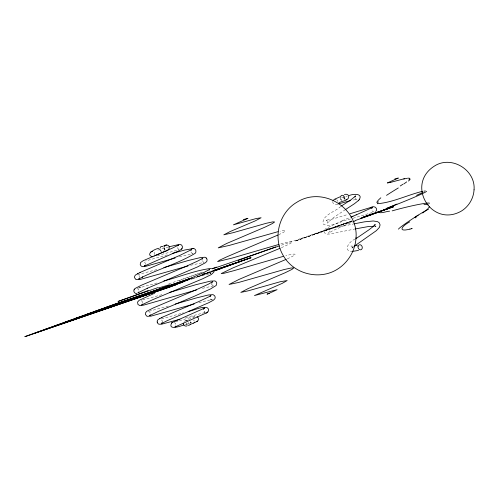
<?xml version="1.0" encoding="UTF-8"?>
<svg xmlns="http://www.w3.org/2000/svg" width="499" height="499" viewBox="0 0 499 499"><rect width="100%" height="100%" fill="white"/><g stroke="black" fill="none" stroke-linecap="round" stroke-linejoin="round"><path stroke-width="0.37" stroke-dasharray="2.5 1.87" d="M190.45 323.078L190.443 322.984A2.607 2.096 71.2 0 0 190.175 321.811M142.62 303.236L142.383 301.764L141.336 300.641L141.747 300.934M332.739 201.471C332.403 204.571 336.42 205.164 338.515 203.879M145.321 264.464L145.159 262.967L144.043 261.763M154.871 254.577L154.671 253.105L153.642 251.945M162.294 322.117L162.163 320.601L160.846 319.41M343.636 196.512L343.867 198.009L344.896 199.126M139.608 277.787L139.265 275.81L137.643 274.668M345.002 198.328L344.634 196.512M344.928 198.664L344.416 199.606M164.003 250.617L164.539 248.964L165.93 250.124M193.799 317.507L194.529 316.828L193.207 317.539M354.29 246.188L351.745 248.789L352.263 246.961L352.319 247.991C351.776 244.722 349.019 246.543 353.211 246.088M355.163 239.183C349.749 240.693 342.015 251.165 352.032 251.377M340.792 206.393C336.101 211.383 321.113 215.35 323.171 224.082C331.679 228.455 342.121 220.003 350.859 218.955M345.47 209.58L333.806 217.383L328.23 222.136L328.529 221.793L327.55 223.165L327.587 221.188L327.756 221.656L326.383 220.246L326.976 220.452L325.984 220.252L333.32 218.868L347.834 214.445M184.555 321.225L191.448 318.306M184.724 321.131L185.048 320.976M278.561 234.748C283.07 232.852 290.48 228.792 280.095 231.193M422.971 192.452L426.233 190.612L423.713 191.005M287.337 258.794C298.851 253.785 296.818 252.762 285.79 255.738M281.349 247.691C295.907 241.391 296.456 239.726 280.245 244.067M342.326 220.695L325.972 228.455L324.244 230.519L324.518 232.852L326.639 234.156L330.188 233.975L354.196 229.147M344.354 225.473L333.126 230.488L328.51 233.127L329.29 231.848L329.197 230.6L327.394 228.96L336.314 227.581L353.111 224.045M342.183 220.751L349.381 217.726M344.21 225.536L347.84 224.007M347.766 224.039L351.39 222.523M187.443 320.271L186.37 320.632M179.072 280.606L203.523 271.768M352.107 221.643L295.227 241.042L352.094 220.845M190.45 279.577L213.048 271.406M295.227 241.042L351.963 221.388M281.461 245.177L351.963 220.951M168.855 283.85L202.438 272.286M313.572 234.411L350.803 221.637M352.045 221.057L318.325 232.69M203.137 274.082L212.699 270.807M201.92 274.687L212.954 270.907M199.968 275.548L212.474 271.263M197.28 276.658L212.73 271.369M192.389 278.523L210.778 272.229M192.645 278.629L200.735 275.86M203.043 274.045L212.624 270.776M186.676 320.533L187.031 320.414M353.03 218.263L374.001 211.994L372.516 211.507L371.499 209.773M185.672 320.851L185.597 320.876M185.216 324.481L192.564 322.335M167.296 254.889L145.565 260.989M168.55 246.949L156.742 250.404M182.041 313.197L183.401 312.798M180.682 313.597L161.202 318.948M185.553 317.595L205.401 312.43M156.767 269.616L137.867 274.6M161.869 294.691L141.367 300.279M156.96 282.989L138.385 288.066M157.372 255.656L179.166 249.619M168.356 306.043L149.781 311.052M341.69 197.616L347.198 196.113M179.366 256.854L193.094 253.723M175.236 321.892L192.807 316.871L196.6 316.46M198.945 302.644L209.387 300.08L208.95 300.167L212.53 299.724M197.804 276.446L210.971 273.508L209.998 273.302L208.906 271.587M190.63 265.262L204.147 262.355L202.376 261.495L202.594 261.775L201.945 259.873M202.407 288.335L213.266 285.958M140.169 287.642L140.612 287.536L138.26 288.098M353.342 199.987L356.81 199.525L355.849 199.301L356.454 199.538L354.995 197.629M185.547 320.901L185.859 320.869M205.438 312.374L204.066 311.838L204.409 312.075L203.417 309.81M212.05 299.724L210.634 299.132L210.946 299.394L210.029 297.635M148.378 311.314L149.737 312.012L150.523 313.834M341.784 200.367L340.624 199.625L339.987 198.371M137.088 288.403L138.672 289.601L139.028 291.117M375.741 226.515L375.31 226.353L376.034 226.771L374.967 225.741M192.62 253.635L191.329 252.787L190.755 251.39M174.22 322.473L175.573 323.57L175.954 325.055M160.977 251.371L159.48 249.531M141.13 300.598L141.585 300.81M213.241 285.84L211.776 284.517L211.907 284.829L211.651 283.856M178.904 249.413L177.756 248.415L177.357 246.974M336.694 199.619L337.898 201.409M194.485 321.2L193.475 319.946M164.146 247.629L164.539 248.951L164.171 247.647M344.11 198.664L343.917 198.309M188.323 322.479L188.528 323.714L188.516 323.215M190.194 321.849L190.443 322.953M186.227 323.134L187.125 324.687A2.607 2.096 71.2 0 1 186.202 322.99M343.493 196.937L343.449 196.512M342.065 200.18A2.607 2.096 71.2 0 1 340.592 198.309M344.285 196.463A2.607 2.096 71.2 0 1 344.31 199.687M186.913 320.57A2.607 2.096 71.2 0 1 187.799 320.19M161.807 251.377A2.607 2.096 71.2 0 1 160.023 248.932M163.809 247.566A2.607 2.096 71.2 0 1 163.834 250.785M327.88 229.085L327.388 229.016L327.88 229.085M210.441 273.489L209.998 273.302L210.441 273.489"/><path stroke-width="0.75" d="M374.892 225.386L375.154 224.4L372.896 226.796L373.202 226.509L368.911 229.839L355.762 238.784M183.301 323.134C182.821 325.229 185.597 326.695 186.969 325.916M354.964 197.099L355.656 195.895L351.184 199.65L341.441 205.981M375.728 211.582C378.516 209.05 374.737 205.376 371.836 207.11M211.676 283.345L212.699 281.623L208.283 284.243L196.806 289.507L153.149 308.008L146.694 311.332L145.49 312.935L145.371 314.445L146.974 316.316L150.935 316.148L194.13 303.985M134.281 289.445C132.915 291.273 134.742 293.955 136.938 293.555M202.033 259.368L202.819 258.102L198.459 260.69L186.395 266.216L141.46 285.203L135.298 288.347L134.081 289.788M203.505 309.311L204.752 307.758L203.224 308.806L204.316 308.058M210.129 296.637L210.99 295.377L209.069 296.712L199.007 301.471L161.969 317.37L157.927 319.684L157.204 321L157.272 322.298M429.464 206.885L427.287 209.405L422.728 212.992M175.71 326.028L174.918 327.013L206.517 312.842M160.903 253.155C163.111 251.558 170.284 251.19 169.211 246.787C168.756 245.252 166.791 244.747 165.593 245.196M209.069 270.071L209.642 269.416L204.022 272.429L186.383 280.145M213.865 272.117L211.358 274.531L202.457 278.879L152.488 299.78L141.616 304.976L142.296 304.203M162.138 322.604L161.177 323.745L166.891 320.826L208.906 302.644L213.553 300.099L214.919 298.658L215.225 297.186L214.657 295.788L213.042 294.628L208.351 294.99L196.119 298.009L175.342 304.016M139.439 278.286L138.772 279.016L142.645 276.982L142.259 277.176C159.674 268.668 178.729 263.266 195.321 253.23C196.787 251.484 195.564 248.215 193.088 248.533M134.35 289.351L134.549 289.008M359.193 199.725C363.54 192.951 352.313 193.862 349.119 195.608M150.105 315.299L150.33 314.931L149.613 315.661L158.501 311.326L193.843 296.481L210.484 288.971L216.192 285.465L216.772 283.058L216.192 281.81L214.988 280.918L210.522 281.105L195.783 284.723L169.498 292.439M371.668 208.47L372.709 207.359L356.111 214.907M138.772 292.065L137.936 292.851L147.498 288.191L147.155 288.341L197.573 266.896L205.538 262.686L206.885 261.214L207.135 259.729L206.255 258.014L204.989 257.234L200.349 257.578L188.335 260.49L163.822 267.564M144.928 265.424L144.223 266.135L178.767 250.878L181.53 249.226L182.578 247.086L181.68 245.065L179.684 244.329L169.255 246.749M333.07 200.511L334.505 199.257L339.894 196.905M191.005 250.336L191.66 249.544L180.195 255.257L140.356 272.323L135.578 274.924L134.686 276.14L134.499 277.681L135.99 279.59L139.945 279.527L187.973 265.992M338.752 203.049C341.353 200.729 349.094 201.141 348.751 196.238C348.352 194.304 345.876 193.862 344.429 194.579M164.576 246.275L165.437 245.489L164.177 246.113M181.698 249.045L182.091 248.539M379.022 212.194C380.618 213.94 386.812 211.121 389.594 211.177M378.242 201.752L377.387 203.735C392.794 202.463 407.521 194.972 422.659 191.279M387.474 182.952L390.617 182.353M345.47 209.58L354.427 203.729L358.538 200.436M358.232 200.773L359.523 199.363M409.049 179.559L409.617 178.268L407.77 178.118M206.112 313.123C208.545 312.505 209.636 308.981 207.204 307.708C200.972 306.155 194.348 310.546 188.185 311.407M177.8 245.583L178.374 245.096L172.679 247.984L143.213 260.703L140.599 262.511L140.213 264.476L140.918 265.786L142.115 266.597L145.39 266.41L175.143 258.039M171.781 322.853C167.096 330.943 181.536 325.959 183.944 324.855M158.913 248.327C156.012 248.465 144.354 254.11 152.42 256.792M150.898 251.933L150.573 252.238M197.292 321.256C198.926 320.327 198.876 317.744 197.267 316.809M172.149 322.547L203.636 308.525M171.581 323.015L172.336 322.391M354.29 246.188L376.383 230.644L379.44 227.332L380.088 224.893L379.215 222.76L377.593 221.656L373.252 220.982L364.507 221.83L353.866 223.883M194.473 322.685L197.018 321.437M207.272 312.318L207.709 312.018M196.818 321.574L197.504 321.106M415.704 217.901L416.141 217.614M409.723 221.849C401.028 226.552 397.903 232.341 409.904 229.091M402.88 184.262L400.254 185.977M154.004 256.106L154.291 255.981M159.393 318.68L159.83 318.456M161.576 317.57L161.969 317.37M139.97 272.51L140.356 272.323M137.431 273.77L137.855 273.558M388.178 182.559L398.339 178.043L394.796 178.985M277.887 235.066L226.827 256.823L219.498 260.247L217.601 261.613L232.403 258.002L278.841 244.441M286.183 259.337L239.208 279.334L229.022 284.467L238.422 282.515L284.043 269.566L291.079 268.013L293.774 267.932L291.927 269.416L285.041 272.791L247.947 288.678L240.799 292.408L248.402 290.774L280.388 281.704L287.181 280.538L282.166 283.395L254.484 295.558L277.076 289.663L271.812 292.14M422.335 192.745L416.534 195.34M279.933 248.321L232.877 267.938L221.188 273.583L223.465 273.421L233.638 270.745L283.151 256.411M155.251 255.538L160.354 253.38M190.475 324.375L193.568 323.078M193.518 323.103L194.548 322.653M154.64 293.206L139.165 300.298L137.562 302.057L137.961 304.477L139.97 305.662L143.88 305.07L196.531 289.938M350.791 217.14L352.974 216.229M352.899 216.254L356.249 214.851M352.799 221.93L354.982 221.02M271.281 292.358L267.046 294.142L269.441 293.412M148.247 290.543L118.038 301.458L151.733 289.769M212.15 268.649L216.466 267.09M175.873 284.848L24.95 336.625L115.338 303.953L189.04 278.816M238.135 260.466L275.529 246.949M213.778 271.144L250.953 257.709L214.102 270.277M355.02 220.633L393.655 206.667L364.488 216.616M152.432 289.532L157.996 287.605M279.259 245.938L212.605 268.799M362.505 217.452L377.387 212.549M361.301 218.169L372.634 214.271M243.306 219.597L247.947 218.325L233.426 224.837L255.993 218.593L261.114 217.739L255.126 220.932L230.251 231.511L223.839 234.811L233.12 232.69L266.223 223.296L272.834 221.868L274.625 221.993L272.248 223.627L265.056 227.107L226.558 243.537L218.206 247.884L229.428 245.377L277.974 231.673M363.322 217.059L393.655 206.667M371.038 214.514L388.796 208.426M105.295 307.584L189.158 278.866M214.171 270.302L250.953 257.709M95.253 311.214L188.678 279.222M213.691 270.658L240.911 261.339M85.21 314.844L188.934 279.328M213.946 270.764L230.862 264.969M75.162 318.474L189.19 279.428M213.466 271.119L220.82 268.599M65.12 322.104L187.973 280.039M55.077 325.735L184.555 281.399M45.035 329.365L181.867 282.509M34.992 332.995L176.97 284.38M24.95 336.625L170.608 286.75M360.721 218.25L370.701 214.838M412.261 228.442L411.569 228.661M349.974 213.759L372.279 207.004M163.909 280.943C179.746 276.802 195.24 270.315 211.526 268.343M169.498 284.717L158.551 287.954M163.903 245.664L165.512 245.215M179.889 319.248L161.57 324.219L158.794 324.207L157.653 323.246L157.191 322.023M186.651 279.608L191.94 278.074M172.236 253.455L185.029 249.955L193.593 248.527M392.856 181.755L404.433 178.698M350.373 200.673L338.515 203.879M346.106 199.531L346.599 199.425L346.1 199.481M370.426 207.453L370.844 207.353M357.296 245.365L354.808 245.864M358.494 250.442L352.737 251.346M335.222 199.294L335.49 199.276M354.951 228.985L368.568 226.509L374.3 226.272M152.644 251.496L151.927 251.602L152.438 251.577M166.223 245.084L166.641 245.053M191.791 248.546L192.277 248.546M206.255 258.014L206.505 258.339M206.555 258.432L206.804 258.756M340.48 197.323A2.607 2.096 71.2 0 1 343.805 195.882M190.213 324.2A2.607 2.096 71.2 0 1 187.73 325.099M160.029 248.178A2.607 2.096 71.2 0 1 163.136 246.824M387.611 182.902A7.728 0.337 -20.9 0 1 388.534 182.434M392.52 181.879A9.456 0.356 -16.4 0 1 390.187 182.497M403.772 179.01A13.049 1.316 -16.8 0 1 407.147 178.349M410.134 178.979A18.369 2.208 -28.4 0 1 408.407 181.062M406.691 181.879A17.783 2.358 -29 0 1 403.772 183.975M386.513 195.358A21.289 0.986 -31.7 0 1 398.314 187.955M376.826 202.538A22.081 3.718 -30.2 0 1 380.831 197.804M426.558 191.292A26.042 1.079 -22 0 1 412.723 197.928A26.042 1.079 -22 0 1 386.819 208.202M380.226 211.732A26.216 1.31 -22.1 0 1 396.961 204.072M392.189 210.865A25.468 1.796 -13.8 0 1 429.583 203.261M423.957 204.496A24.233 4.89 -17.1 0 1 428.261 204.858M418.212 215.113A20.172 1.017 -34.3 0 1 414.569 217.651M398.508 229.178A18.157 1.023 -33.2 0 1 411.625 219.392A18.157 1.023 -33.2 0 1 428.441 209.343M411.65 228.654A4.298 0.43 -11.6 0 1 409.953 229.097M356.043 237.686C355.344 250.592 348.09 262.73 337.056 269.448L337 269.479C319.254 280.413 293.998 274.038 283.526 256.037C272.473 238.273 278.723 212.848 296.805 202.295L296.855 202.263C322.366 185.921 358.319 207.522 356.043 237.686M474.05 189.82C473.582 198.465 468.723 206.598 461.332 211.102C431.404 228.105 405.356 184.424 434.398 166.086C451.227 155.046 475.79 169.797 474.05 189.82M178 245.321L177.644 245.782L178 245.321M139.502 278.323L139.202 278.71L139.502 278.323M358.033 246.444A2.607 2.096 71.2 0 0 360.833 249.793A2.607 2.096 71.2 0 0 361.563 245.602A2.607 2.096 71.2 0 0 358.033 246.444"/></g></svg>
